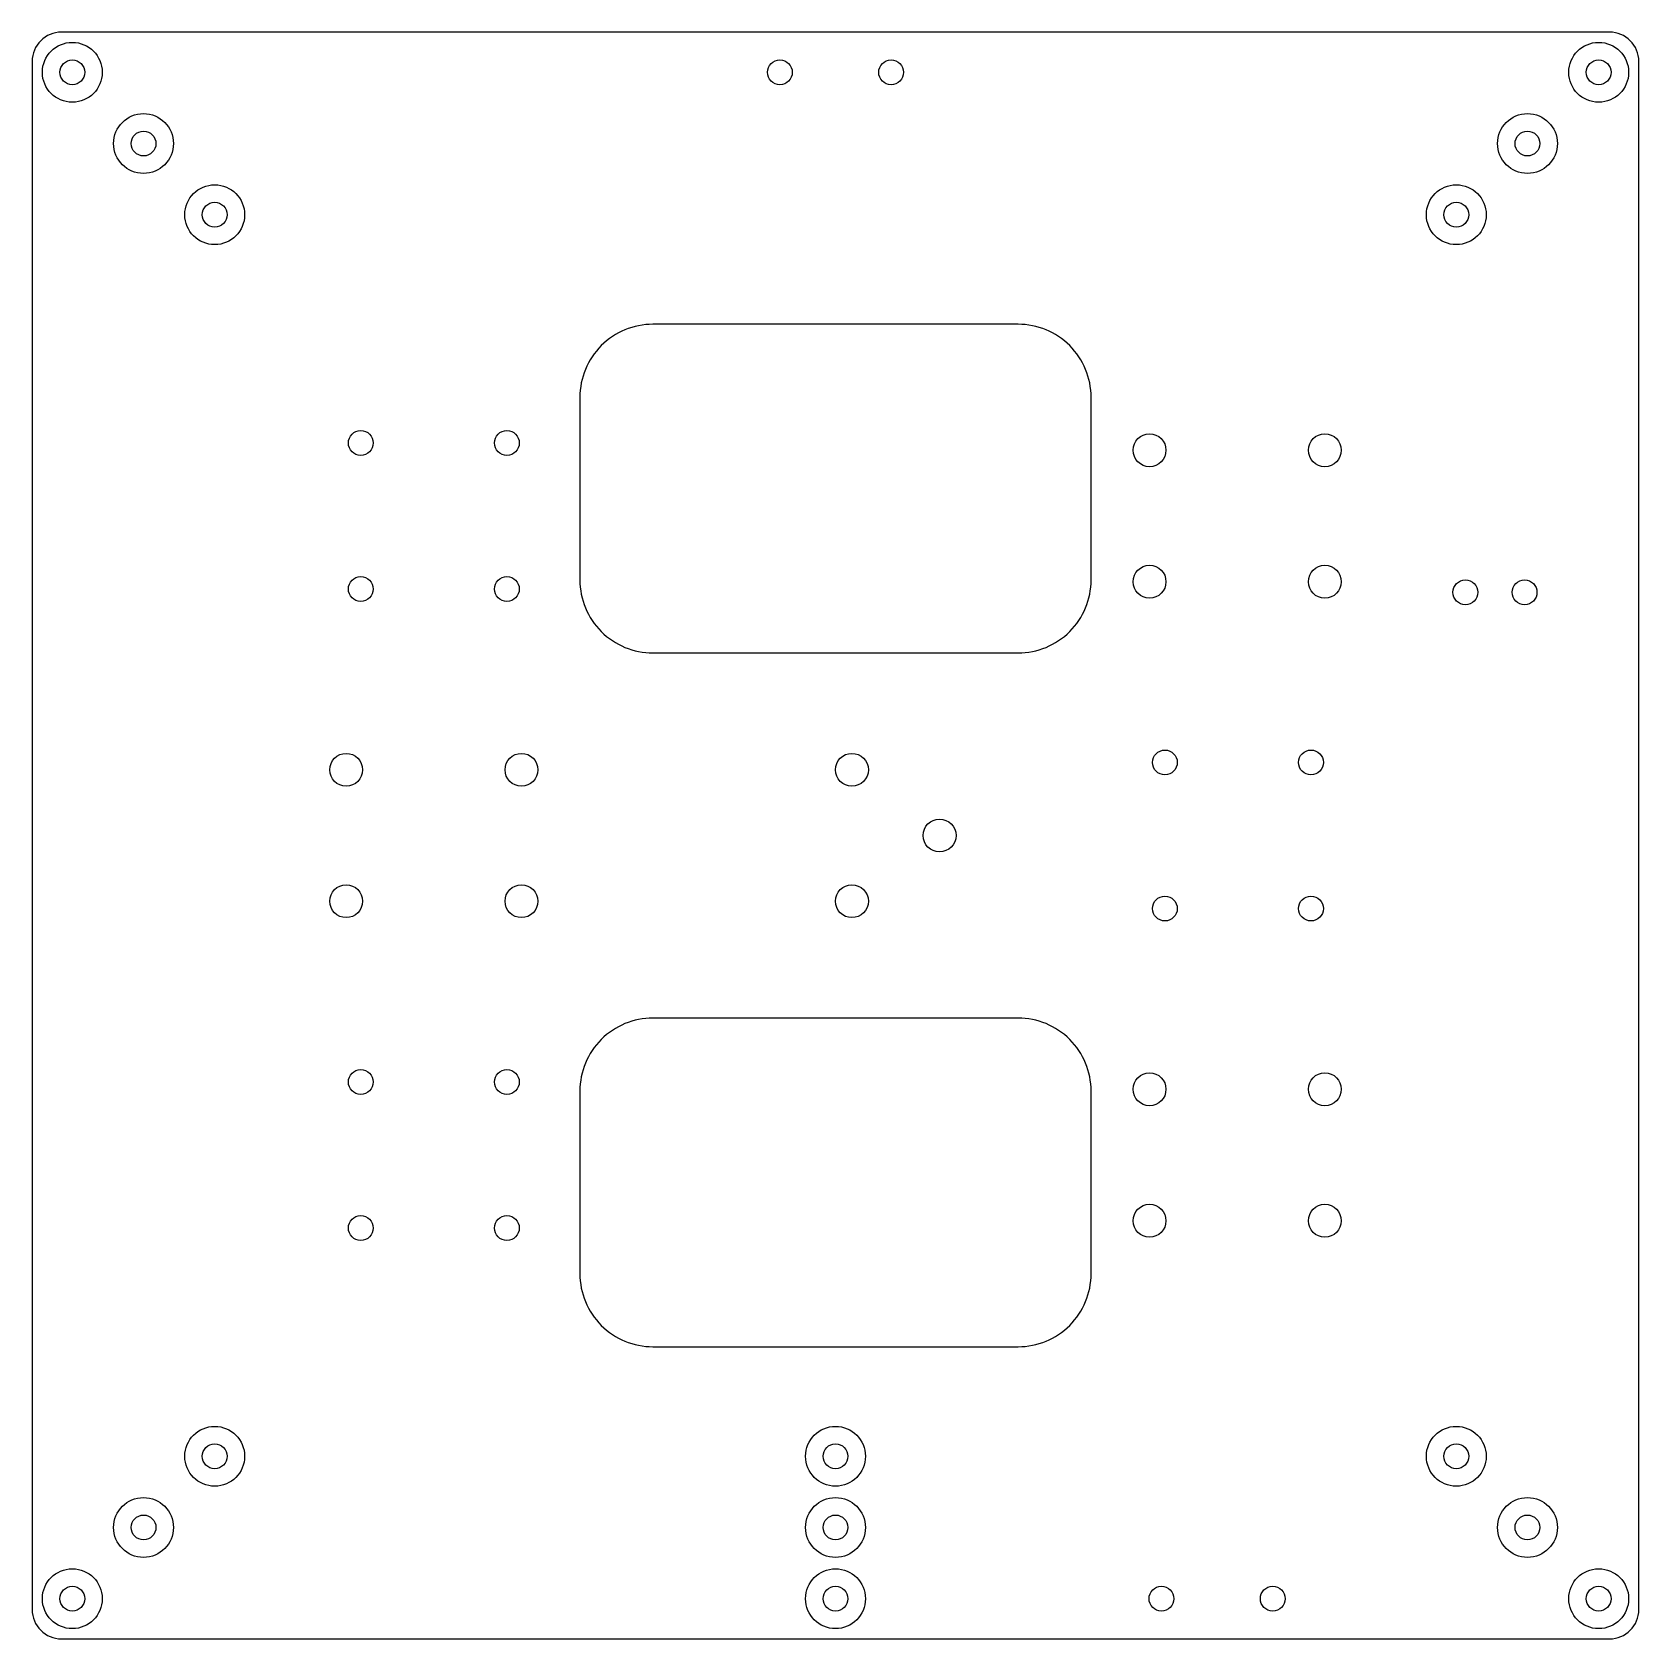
# Model space of a CAD drawing. Header units: millimetres. Extents: x -110 to 110, y -110 to 110.
import ezdxf

# ---------------------------------------------------------------- set-up
doc = ezdxf.new("R2010")
doc.units = ezdxf.units.MM
doc.layers.get('0').update_dxf_attribs({"linetype": 'CONTINUOUS'})

msp = doc.modelspace()

# ---------------------------------------------------------------- linework, layer by layer
for points in [[(-106, -110), (106, -110, 0.414214), (110, -106), (110, 106, 0.414214), (106, 110), (-106, 110, 0.414214), (-110, 106), (-110, -106, 0.414214)], [(25, 70), (-25, 70, 0.414214), (-35, 60), (-35, 35, 0.414214), (-25, 25), (25, 25, 0.414214), (35, 35), (35, 60, 0.414214)], [(25, -25), (-25, -25, 0.414214), (-35, -35), (-35, -60, 0.414214), (-25, -70), (25, -70, 0.414214), (35, -60), (35, -35, 0.414214)]]:
    msp.add_lwpolyline(points, format="xyb", close=True)
for centre, radius in [((-104.5, 104.5), 4.1), ((104.5, 104.5), 4.1), ((-104.5, 104.5), 1.7), ((-7.62, 104.5), 1.7), ((7.62, 104.5), 1.7), ((104.5, 104.5), 1.7), ((-94.75, 94.75), 4.1), ((94.75, 94.75), 4.1), ((-94.75, 94.75), 1.7), ((94.75, 94.75), 1.7), ((-85, 85), 4.1), ((85, 85), 4.1), ((-85, 85), 1.7), ((85, 85), 1.7), ((-65, 53.75), 1.7), ((-45, 53.75), 1.7), ((43, 52.75), 2.25), ((67, 52.75), 2.25), ((-65, 33.75), 1.7), ((-45, 33.75), 1.7), ((43, 34.75), 2.25), ((67, 34.75), 2.25), ((86.25, 33.3), 1.7), ((94.35, 33.3), 1.7), ((-67, 9), 2.25), ((-43, 9), 2.25), ((2.25, 9), 2.25), ((45.1, 10), 1.7), ((65.1, 10), 1.7), ((14.25, 0), 2.25), ((-67, -9), 2.25), ((-43, -9), 2.25), ((2.25, -9), 2.25), ((45.1, -10), 1.7), ((65.1, -10), 1.7), ((-65, -33.75), 1.7), ((-45, -33.75), 1.7), ((43, -34.75), 2.25), ((67, -34.75), 2.25), ((43, -52.75), 2.25), ((67, -52.75), 2.25), ((-65, -53.75), 1.7), ((-45, -53.75), 1.7), ((-85, -85), 4.1), ((0, -85), 4.1), ((85, -85), 4.1), ((-85, -85), 1.7), ((0, -85), 1.7), ((85, -85), 1.7), ((-94.75, -94.75), 4.1), ((0, -94.75), 4.1), ((94.75, -94.75), 4.1), ((-94.75, -94.75), 1.7), ((0, -94.75), 1.7), ((94.75, -94.75), 1.7), ((-104.5, -104.5), 4.1), ((0, -104.5), 4.1), ((104.5, -104.5), 4.1), ((-104.5, -104.5), 1.7), ((0, -104.5), 1.7), ((44.63, -104.5), 1.7), ((59.87, -104.5), 1.7), ((104.5, -104.5), 1.7)]:
    msp.add_circle(centre, radius)

doc.saveas('drawing.dxf')
